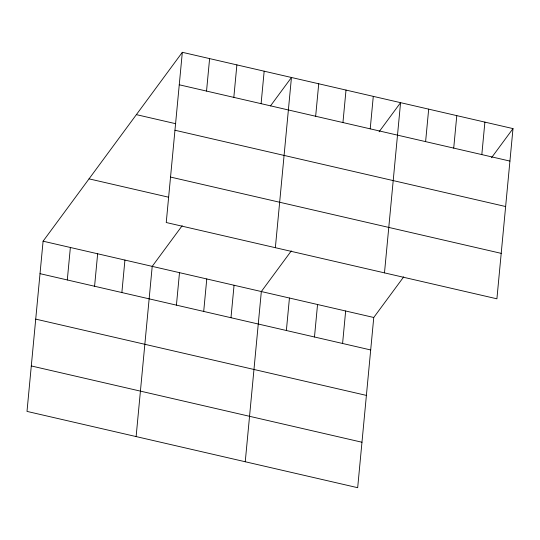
<?xml version="1.0" encoding="UTF-8"?>
<svg xmlns="http://www.w3.org/2000/svg" width="540" height="540" viewBox="0 0 540 540"><rect width="100%" height="100%" fill="white"/><g stroke="black" fill="none" stroke-linecap="round" stroke-linejoin="round"><path stroke-width="0.81" d="M182.324 52.306L166.239 222.521L496.908 298.809L513 128.601L182.324 52.306L43.092 241.191L27 411.399L357.676 487.694L373.761 317.48L403.731 276.831M67.297 279.963L70.369 247.482M94.581 286.254L97.652 253.773M121.865 292.552L124.929 260.071M136.12 436.577L152.213 266.362L182.176 225.713M176.425 305.134L179.496 272.66M206.537 91.078L209.608 58.603M203.701 311.432L206.773 278.951M233.82 97.376L236.885 64.895M230.985 317.723L234.056 285.248M261.097 103.667L264.168 71.192M245.248 461.754L261.333 291.539L291.303 250.891M275.36 247.698L291.452 77.483L270.473 105.941M286.369 330.507L289.44 298.026M315.657 116.255L318.728 83.781M314.483 336.987L317.547 304.513M342.941 122.553L346.012 90.072M342.59 343.474L345.654 310.993M370.217 128.844L373.288 96.363M384.48 272.875L400.572 102.661L379.094 131.794M425.608 141.622L428.679 109.147M453.715 148.108L456.786 115.628M481.822 154.595L484.893 122.114M491.522 157.734L513 128.601M179.253 84.787L509.929 161.082M136.377 114.635L175.696 123.707M174.96 130.241L505.636 206.53M170.532 177.066L501.208 253.361M89.039 178.855L168.473 197.181M43.092 241.191L373.761 317.48M40.021 273.665L370.697 349.961M35.721 319.12L366.397 395.408M31.3 365.951L361.969 442.24"/></g></svg>
